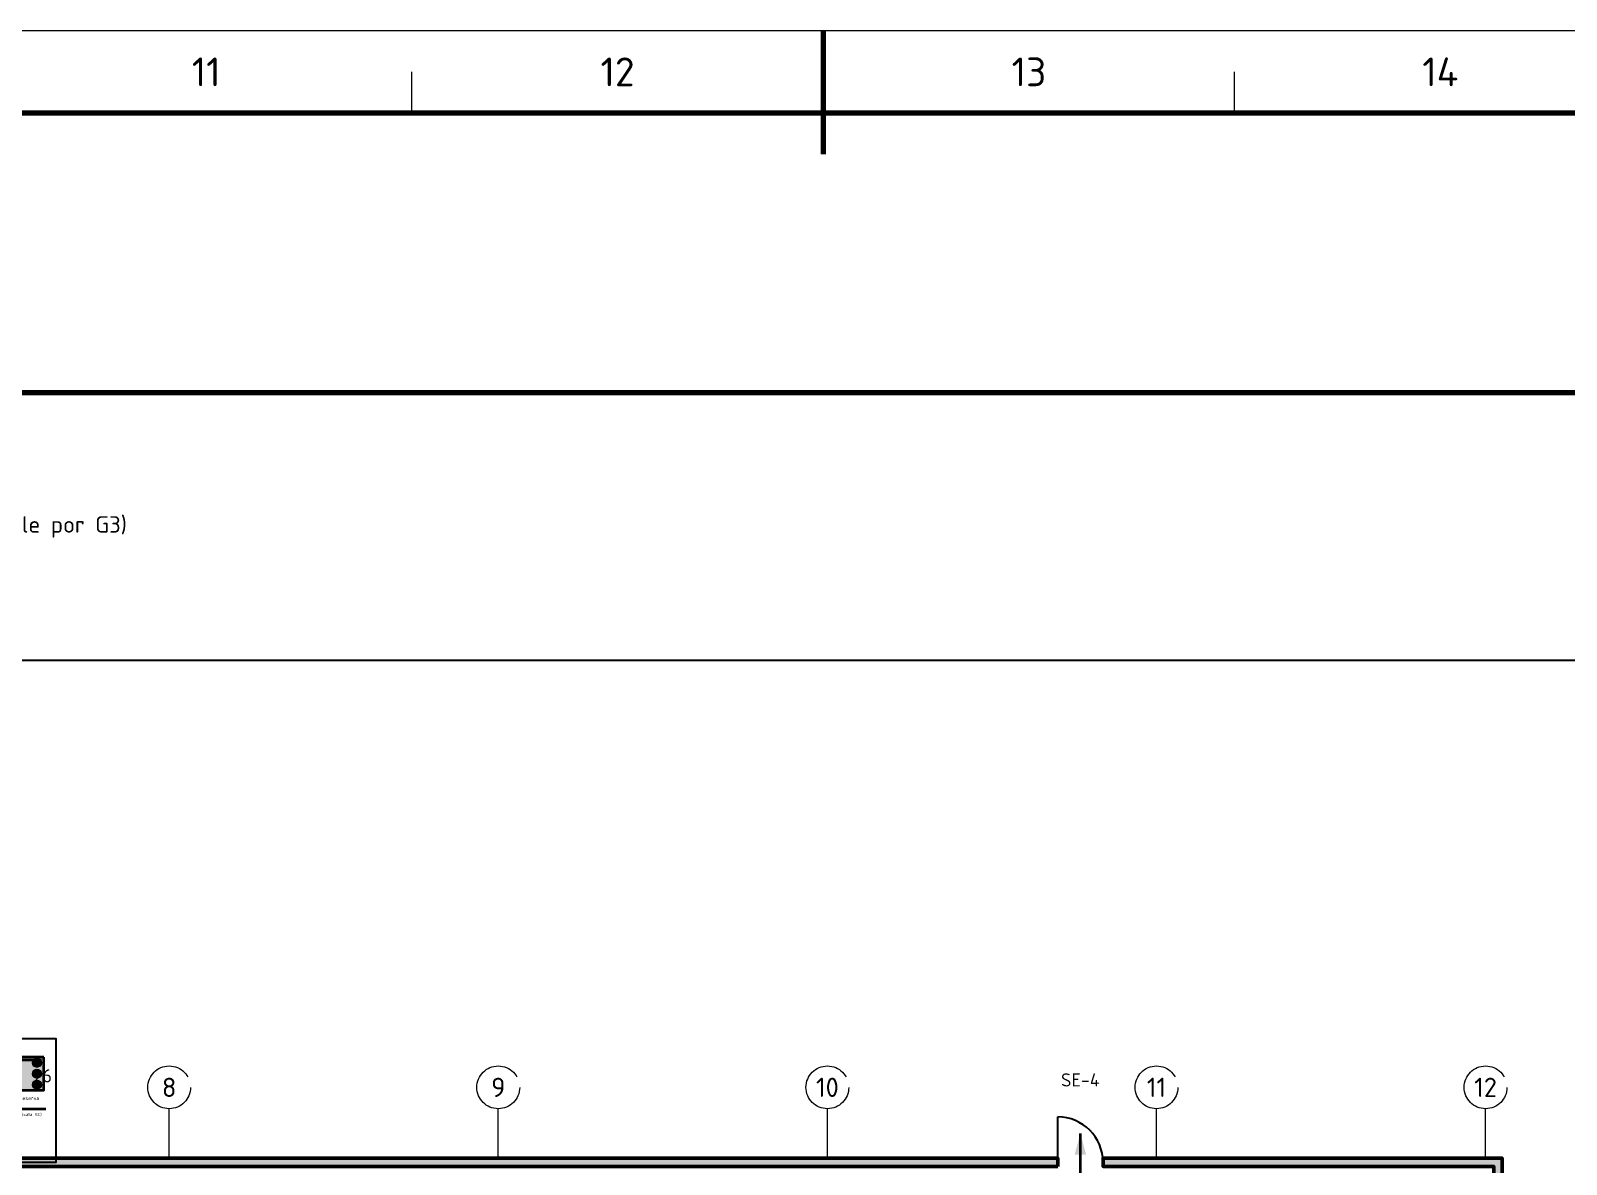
# Model space of a CAD drawing. Header units: millimetres. Extents: x 0 to 1189, y 0 to 841.
# Drawn here: x 498.2 to 684.8, y 703.2 to 841 of the extents above; entities that cross this region are included whole.
import ezdxf
from ezdxf.enums import TextEntityAlignment as Align

# ---------------------------------------------------------------- set-up
doc = ezdxf.new("R2010")
doc.units = ezdxf.units.MM
doc.linetypes.add('IRAM-F-TRAZO-PUNTO', pattern=[20, 15, -2, 1, -2])
for name, color, linetype, lineweight in [('06-TEXTO', 7, 'CONTINUOUS', 25), ('07-RECUADRO', 7, 'CONTINUOUS', 70), ('08-FINA', 5, 'CONTINUOUS', 18), ('A-ABERTURA', 7, 'CONTINUOUS', 25), ('A-EJE', 1, 'IRAM-F-TRAZO-PUNTO', 18), ('A-EQUIPO-FINO', 8, 'CONTINUOUS', 13), ('A-EQUIPO-RELLENO', 9, 'CONTINUOUS', 13), ('A-EXTERIOR', 8, 'CONTINUOUS', 25), ('A-MURO', 7, 'CONTINUOUS', 50), ('A-TEXTO', 7, 'CONTINUOUS', 18), ('S-ESCAPE', 3, 'CONTINUOUS', 35), ('S-INCENDIO', 1, 'CONTINUOUS', 25)]:
    doc.layers.add(name, color=color, linetype=linetype, lineweight=lineweight)
doc.layers.add('A-EQUIPO', color=30, linetype='CONTINUOUS', lineweight=35, true_color=0xe67800)
doc.styles.add('ISO3098', font='isocpeur.ttf')

msp = doc.modelspace()

# ---------------------------------------------------------------- hatches: boundary and pattern name
at = {"layer": 'A-EQUIPO-RELLENO', "true_color": 0xecece4}
h = msp.add_hatch(color=7, dxfattribs=at)
h.dxf.hatch_style = 1
h.paths.add_polyline_path([(499.75, 716.25), (494.75, 716.25), (494.75, 712.25), (499.75, 712.25)])
at = {"layer": 'A-EQUIPO-RELLENO', "true_color": 0x96b4d2}
h = msp.add_hatch(color=7, dxfattribs=at)
h.dxf.hatch_style = 1
h.paths.add_polyline_path([(498.37, 715.58), (498.39, 715.44), (498.44, 715.31), (498.53, 715.19), (498.64, 715.11), (498.77, 715.05), (498.92, 715.03), (499.06, 715.05), (499.19, 715.11), (499.31, 715.19), (499.39, 715.31), (499.45, 715.44), (499.47, 715.58), (499.45, 715.73), (499.39, 715.86), (499.31, 715.97), (499.19, 716.06), (499.06, 716.11), (498.92, 716.13), (498.77, 716.11), (498.64, 716.06), (498.53, 715.97), (498.44, 715.86), (498.39, 715.73)])
h = msp.add_hatch(color=7, dxfattribs=at)
h.dxf.hatch_style = 1
h.paths.add_polyline_path([(498.37, 714.25), (498.39, 714.11), (498.44, 713.98), (498.53, 713.86), (498.64, 713.77), (498.77, 713.72), (498.92, 713.7), (499.06, 713.72), (499.19, 713.77), (499.31, 713.86), (499.39, 713.98), (499.45, 714.11), (499.47, 714.25), (499.45, 714.39), (499.39, 714.52), (499.31, 714.64), (499.19, 714.73), (499.06, 714.78), (498.92, 714.8), (498.77, 714.78), (498.64, 714.73), (498.53, 714.64), (498.44, 714.52), (498.39, 714.39)])
h = msp.add_hatch(color=7, dxfattribs=at)
h.dxf.hatch_style = 1
h.paths.add_polyline_path([(498.37, 712.92), (498.39, 712.77), (498.44, 712.64), (498.53, 712.53), (498.64, 712.44), (498.77, 712.39), (498.92, 712.37), (499.06, 712.39), (499.19, 712.44), (499.31, 712.53), (499.39, 712.64), (499.45, 712.77), (499.47, 712.92), (499.45, 713.06), (499.39, 713.19), (499.31, 713.31), (499.19, 713.39), (499.06, 713.45), (498.92, 713.47), (498.77, 713.45), (498.64, 713.39), (498.53, 713.31), (498.44, 713.19), (498.39, 713.06)])
at = {"layer": 'A-MURO', "true_color": 0x464646}
h = msp.add_hatch(color=7, dxfattribs=at)
h.dxf.hatch_style = 1
h.paths.add_polyline_path([(623, 703), (481.5, 703), (481.5, 704), (623, 704)])
h = msp.add_hatch(color=7, dxfattribs=at)
h.dxf.hatch_style = 1
h.paths.add_polyline_path([(677, 683.75), (676, 683.75), (676, 703), (628.5, 703), (628.5, 704), (677, 704)])
at = {"layer": 'S-ESCAPE', "true_color": 0x00963c}
h = msp.add_hatch(color=7, dxfattribs=at)
h.dxf.hatch_style = 1
h.paths.add_polyline_path([(625.75, 707), (625.05, 704.4), (626.45, 704.4)])

# ---------------------------------------------------------------- linework, layer by layer
at = {"layer": '07-RECUADRO'}
msp.add_line((594.5, 841), (594.5, 826), dxfattribs=at)
msp.add_lwpolyline([(25, 10), (1179, 10), (1179, 831), (25, 831)], close=True, dxfattribs=at)
at = {"layer": '08-FINA'}
for p, q in [((544.5, 831), (544.5, 836)), ((644.5, 831), (644.5, 836))]:
    msp.add_line(p, q, dxfattribs=at)
msp.add_lwpolyline([(0, 0), (1189, 0), (1189, 841), (0, 841)], close=True, dxfattribs=at)
at = {"layer": 'A-ABERTURA'}
msp.add_line((623, 703.5), (623, 709), dxfattribs=at)
msp.add_arc((623, 703.5), 5.5, 0, 90, dxfattribs=at)
at = {"layer": 'A-EJE'}
for p, q in [((515, 704), (515, 710)), ((555, 704), (555, 710)), ((595, 704), (595, 710)), ((635, 704), (635, 710)), ((675, 704), (675, 710))]:
    msp.add_line(p, q, dxfattribs=at)
for centre in [(515, 712.6), (555, 712.6), (595, 712.6), (635, 712.6), (675, 712.6)]:
    msp.add_circle(centre, 2.6, dxfattribs=at)
at = {"layer": 'A-EQUIPO'}
msp.add_line((499.5, 715.9), (495, 715.9), dxfattribs=at)
msp.add_lwpolyline([(499.75, 716.25), (494.75, 716.25), (494.75, 712.25), (499.75, 712.25)], close=True, dxfattribs=at)
msp.add_lwpolyline([(476.5, 710), (500, 710)], dxfattribs=at)
at = {"layer": 'A-EQUIPO-FINO'}
for centre in [(498.92, 715.58), (498.92, 714.25), (498.92, 712.92)]:
    msp.add_circle(centre, 0.55, dxfattribs=at)
at = {"layer": 'A-EXTERIOR', "lineweight": 70}
msp.add_lwpolyline([(35, 172), (885, 172), (885, 797), (35, 797)], close=True, dxfattribs=at)
at = {"layer": 'A-EXTERIOR'}
for points in [[(55, 764.5), (865, 764.5), (865, 797), (55, 797)], [(475, 703.5), (501.25, 703.5), (501.25, 718.5), (475, 718.5)]]:
    msp.add_lwpolyline(points, close=True, dxfattribs=at)
at = {"layer": 'A-MURO'}
for points in [[(623, 703), (481.5, 703), (481.5, 704), (623, 704)], [(677, 683.75), (676, 683.75), (676, 703), (628.5, 703), (628.5, 704), (677, 704)]]:
    msp.add_lwpolyline(points, close=True, dxfattribs=at)
at = {"layer": 'S-ESCAPE'}
msp.add_line((625.75, 696), (625.75, 707), dxfattribs=at)

# ---------------------------------------------------------------- texts
at = {"layer": '06-TEXTO', "style": 'ISO3098'}
for s, p in [('11', (519.5, 836)), ('12', (569.5, 836)), ('13', (619.5, 836)), ('14', (669.5, 836))]:
    msp.add_text(s, height=3.5, dxfattribs=at).set_placement(p, align=Align.MIDDLE_CENTER)
at = {"layer": 'A-TEXTO', "style": 'ISO3098'}
for s, height, p in [('Calle interna de camiones 7 m (sentido: entra por G1 con báscula, sale por G3)', 2, (460, 781)), ('8', 2.34, (515, 712.6)), ('9', 2.34, (555, 712.6)), ('10', 2.34, (595, 712.6)), ('11', 2.34, (635, 712.6)), ('12', 2.34, (675, 712.6))]:
    msp.add_text(s, height=height, dxfattribs=at).set_placement(p, align=Align.MIDDLE_CENTER)
msp.add_text('N2: pack en uso y de reserva', height=0.45, dxfattribs=at).set_placement((494.5, 711.5), align=Align.TOP_CENTER)
msp.add_text('Manifold con conmutación automática -> reguladores CG1 (sala SC)', height=0.4, dxfattribs=at).set_placement((499.5, 709.5), align=Align.TOP_RIGHT)
at = {"layer": 'S-ESCAPE', "style": 'ISO3098'}
msp.add_text('SE-4', height=1.6, dxfattribs=at).set_placement((625.75, 713.5), align=Align.MIDDLE_CENTER)
at = {"layer": 'S-INCENDIO', "style": 'ISO3098'}
msp.add_text('26', height=1.6, dxfattribs=at).set_placement((498.5, 714), align=Align.MIDDLE_LEFT)

doc.saveas('drawing.dxf')
